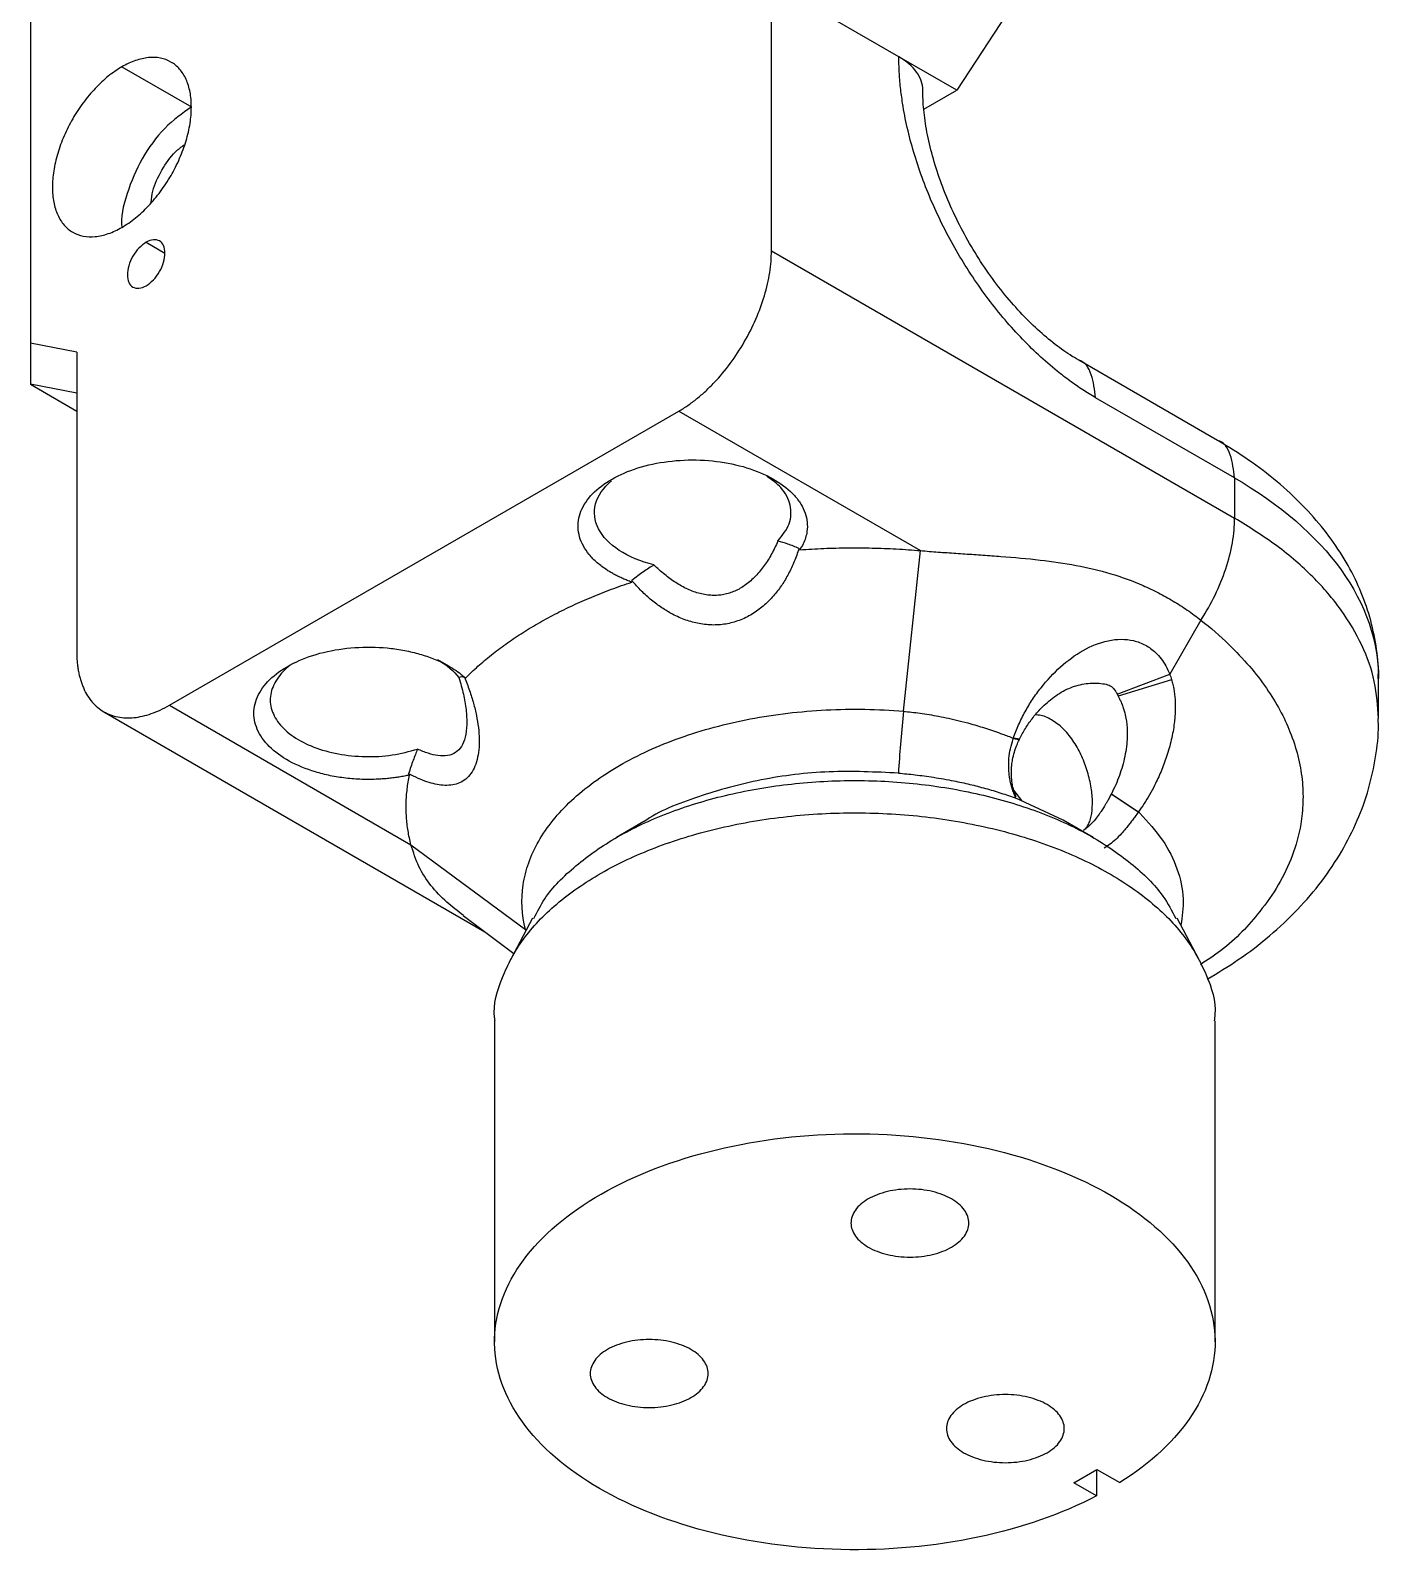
# Model space of a CAD drawing. Header units: millimetres. Extents: x 0 to 304, y 0 to 210.
# Drawn here: x 231.38 to 251.96, y 80.35 to 103.56 of the extents above; entities that cross this region are included whole.
import ezdxf

# ---------------------------------------------------------------- set-up
doc = ezdxf.new("R2010")
doc.units = ezdxf.units.MM

msp = doc.modelspace()

# ---------------------------------------------------------------- linework, layer by layer
at = {"color": 7, "linetype": 'Continuous', "lineweight": 25}
for p, q in [((231.3794, 114.7321), (231.3794, 98.7791)), ((242.6931, 100.1926), (242.6931, 104.8029)), ((244.6377, 103.1528), (243.0467, 104.0713)), ((246.3858, 103.958), (245.5216, 102.6425)), ((245.5216, 102.6425), (244.6377, 103.1528)), ((232.776, 102.9985), (233.8366, 102.3862)), ((245.0215, 102.3539), (245.5216, 102.6425)), ((233.1472, 100.3207), (233.4341, 100.1551)), ((242.6931, 100.1926), (249.7642, 96.1106)), ((232.0865, 98.643), (231.3794, 98.7791)), ((231.3794, 98.7791), (231.3794, 98.1524)), ((232.0865, 98.643), (232.0865, 94.0696)), ((249.5053, 97.2953), (247.384, 98.5199)), ((232.0865, 98.0163), (231.3794, 98.1524)), ((231.3794, 98.1524), (232.0865, 97.7442)), ((249.7642, 96.723), (247.6429, 97.9476)), ((233.5008, 93.2529), (241.2789, 97.7432)), ((241.2789, 97.7432), (244.9678, 95.6136)), ((249.7642, 96.723), (249.7642, 96.1106)), ((244.7092, 93.1606), (244.9678, 95.6136)), ((249.2493, 94.5531), (248.7731, 93.7269)), ((237.7789, 93.8447), (237.6021, 93.9468)), ((247.9715, 93.4214), (248.7731, 93.7269)), ((248.802, 93.643), (247.9875, 93.3919)), ((251.9609, 93.0491), (251.9609, 93.6615)), ((232.5008, 93.1539), (238.3182, 89.7956)), ((233.5008, 93.2529), (237.1896, 91.1234)), ((246.4762, 92.727), (246.3832, 92.7396)), ((246.4805, 92.7356), (246.3868, 92.7502)), ((246.4288, 91.8565), (246.391, 91.9547)), ((246.391, 91.9547), (246.509, 91.7967)), ((247.1484, 91.497), (246.4256, 91.8358)), ((248.2927, 91.6192), (247.8807, 91.8964)), ((247.8833, 91.9015), (248.2964, 91.6245)), ((240.7469, 91.4759), (240.3263, 91.233)), ((247.6056, 91.233), (247.1484, 91.497)), ((237.1896, 91.1234), (238.9383, 89.8292)), ((237.9866, 90.0447), (238.7594, 89.4641)), ((239.0451, 90.0026), (238.7071, 89.3654)), ((249.2248, 89.3654), (248.8868, 90.0026)), ((238.4659, 88.4356), (238.4659, 83.5363)), ((249.4659, 83.5363), (249.4659, 88.4356)), ((247.3077, 81.3834), (247.6612, 81.5875)), ((247.6564, 81.5848), (247.6564, 81.1821)), ((247.6612, 81.5875), (248.0115, 81.3853)), ((247.6564, 81.1821), (247.3077, 81.3834))]:
    msp.add_line(p, q, dxfattribs=at)
for points, knots in [([(232.776, 102.9985), (232.8454, 103.0386), (232.9843, 103.1034), (233.1844, 103.1481), (233.3692, 103.1415), (233.5306, 103.0809), (233.6639, 102.9714), (233.762, 102.8146), (233.8233, 102.6189), (233.8433, 102.3899), (233.8233, 102.1378), (233.7621, 101.8714), (233.6639, 101.6012), (233.5307, 101.3379), (233.3693, 101.0909), (233.1845, 100.8709), (232.9843, 100.6845), (232.776, 100.5412), (232.5677, 100.444), (232.3676, 100.3992), (232.1827, 100.4058), (232.0213, 100.4665), (231.8881, 100.576), (231.7899, 100.7327), (231.7286, 100.9284), (231.7087, 101.1575), (231.7286, 101.4096), (231.7899, 101.676), (231.888, 101.9462), (232.0212, 102.2094), (232.1826, 102.4565), (232.3675, 102.6765), (232.5676, 102.8629), (232.7065, 102.9584), (232.776, 102.9985)], [0, 0, 0, 0, 0.0312424, 0.0624997, 0.0937349, 0.1249997, 0.1562349, 0.1874997, 0.2187349, 0.2499997, 0.2812349, 0.3124997, 0.3437349, 0.3749997, 0.4062349, 0.4374997, 0.4687349, 0.4999997, 0.5312349, 0.5624997, 0.5937349, 0.6249997, 0.6562349, 0.6874997, 0.7187349, 0.7499997, 0.7812349, 0.8124997, 0.8437349, 0.8749997, 0.9062349, 0.9374997, 0.9687424, 1, 1, 1, 1]), ([(247.6429, 97.9476), (247.6101, 97.9669), (247.5445, 98.0055), (247.4462, 98.068), (247.3483, 98.1337), (247.2507, 98.2031), (247.1534, 98.2759), (246.9921, 98.4029), (246.7691, 98.596), (246.4911, 98.8716), (246.224, 99.1715), (245.8865, 99.6001), (245.5041, 100.1828), (245.1906, 100.8053), (244.9882, 101.3118), (244.862, 101.6931), (244.7624, 102.0717), (244.6986, 102.4028), (244.6614, 102.6858), (244.6414, 102.9235), (244.6389, 103.0763), (244.6377, 103.1528)], [0, 0, 0, 0, 0.0208771, 0.0417118, 0.0625263, 0.0833432, 0.1041847, 0.1250733, 0.187567, 0.2501021, 0.3125958, 0.3751308, 0.5000083, 0.6248857, 0.6873794, 0.7499144, 0.8124081, 0.8749432, 0.9166495, 0.9582753, 1, 1, 1, 1]), ([(245.0038, 102.6425), (245.0038, 102.737), (244.9713, 102.8314), (244.846, 103.006), (244.7534, 103.086), (244.6377, 103.1528)], [0, 0, 0, 0, 0.5, 0.5, 1, 1, 1, 1]), ([(247.384, 98.5199), (247.3404, 98.546), (247.2135, 98.622), (246.9915, 98.7822), (246.7222, 99.0135), (246.4526, 99.2864), (246.1902, 99.5957), (245.9418, 99.936), (245.7139, 100.3), (245.5117, 100.6801), (245.3399, 101.0673), (245.2018, 101.4526), (245.0993, 101.8266), (245.0335, 102.1794), (245.0067, 102.4499), (245.0045, 102.5953), (245.0038, 102.6425)], [0, 0, 0, 0, 0.0390455, 0.1136666, 0.189164, 0.2656504, 0.3429827, 0.4209534, 0.4993284, 0.5778643, 0.6562761, 0.7342793, 0.8116383, 0.8881387, 0.9636157, 1, 1, 1, 1]), ([(233.8366, 102.3862), (233.6981, 102.2878), (233.421, 102.0911), (233.0638, 101.601), (232.8437, 101.0716), (232.7491, 100.6897), (232.776, 100.549), (232.776, 100.5489)], [0, 0, 0, 0, 0.2499745, 0.4999489, 0.7499234, 0.9998979, 1, 1, 1, 1]), ([(233.2215, 100.9299), (233.2279, 100.9872), (233.2455, 101.1468), (233.3783, 101.426), (233.5537, 101.6807), (233.6831, 101.7757), (233.7295, 101.8098)], [0, 0, 0, 0, 0.1795774, 0.5000434, 0.8205094, 1, 1, 1, 1]), ([(241.2789, 97.7432), (241.3023, 97.757), (241.3488, 97.7846), (241.4181, 97.8307), (241.4869, 97.88), (241.5549, 97.9329), (241.6223, 97.9893), (241.6891, 98.0493), (241.7551, 98.1127), (241.8847, 98.2453), (242.07, 98.4658), (242.2851, 98.7951), (242.4628, 99.1461), (242.572, 99.4468), (242.6347, 99.6842), (242.6683, 99.8591), (242.6893, 100.0298), (242.6919, 100.1382), (242.6931, 100.1926)], [0, 0, 0, 0, 0.03153262, 0.06284015, 0.09399766, 0.12508127, 0.15616768, 0.18733354, 0.21865493, 0.2502068, 0.37507726, 0.5000366, 0.62490706, 0.7498664, 0.81268897, 0.87491107, 0.93714432, 1, 1, 1, 1]), ([(247.6429, 97.9476), (247.6278, 98.0695), (247.5975, 98.3133), (247.4796, 98.5013), (247.384, 98.5199), (247.3839, 98.5199)], [0, 0, 0, 0, 0.499949, 0.9998979, 1, 1, 1, 1]), ([(251.9552, 93.6584), (251.9569, 93.6963), (251.9656, 93.883), (251.9213, 94.218), (251.8215, 94.6556), (251.6602, 95.0813), (251.4445, 95.4934), (251.1734, 95.8902), (250.8476, 96.2696), (250.4682, 96.6289), (250.0428, 96.9602), (249.7108, 97.1757), (249.5277, 97.2822), (249.5053, 97.2953)], [0, 0, 0, 0, 0.0259411, 0.127759, 0.2293944, 0.3317092, 0.4355447, 0.5415486, 0.6500744, 0.761105, 0.8742606, 0.9845654, 1, 1, 1, 1]), ([(249.7642, 96.723), (249.7491, 96.8449), (249.7189, 97.0887), (249.6009, 97.2767), (249.5053, 97.2953), (249.5053, 97.2953)], [0, 0, 0, 0, 0.4999489, 0.9998979, 1, 1, 1, 1]), ([(240.5597, 95.1326), (240.5366, 95.1412), (240.4904, 95.1585), (240.4241, 95.1866), (240.3601, 95.2164), (240.2986, 95.2479), (240.2397, 95.2811), (240.146, 95.3391), (240.0281, 95.4272), (239.9063, 95.5516), (239.8155, 95.6847), (239.7395, 95.8698), (239.7303, 96.1102), (239.8591, 96.3885), (240.117, 96.6351), (240.4838, 96.8305), (240.9303, 96.9591), (241.4212, 97.0108), (241.9176, 96.9816), (242.3803, 96.8736), (242.7725, 96.6956), (243.015, 96.5002), (243.1466, 96.3257), (243.2123, 96.1879), (243.2441, 96.0461), (243.2411, 95.9189), (243.2159, 95.8089), (243.18, 95.716), (243.1434, 95.6562), (243.1251, 95.6263)], [0, 0, 0, 0, 0.0104738, 0.0209031, 0.0313111, 0.0417211, 0.0521562, 0.0626398, 0.093919, 0.1252335, 0.1565127, 0.1878271, 0.2502634, 0.3126997, 0.3751359, 0.4375722, 0.5000085, 0.5624447, 0.624881, 0.6873173, 0.7497535, 0.8121898, 0.8434691, 0.8747835, 0.9060627, 0.9373771, 0.9582747, 0.9790868, 1, 1, 1, 1]), ([(240.8997, 95.3962), (240.6974, 95.4463), (240.5147, 95.5225), (240.2226, 95.7127), (240.1135, 95.8265), (239.9897, 96.0704), (239.9751, 96.2002), (240.0431, 96.4513), (240.1257, 96.5724), (240.2491, 96.6776)], [0, 0, 0, 0, 0.25, 0.25, 0.5, 0.5, 0.75, 0.75, 1, 1, 1, 1]), ([(242.7913, 95.7602), (242.8595, 95.8466), (242.9959, 96.0193), (243.0005, 96.3071), (242.8816, 96.5627), (242.7013, 96.6911), (242.6244, 96.7458)], [0, 0, 0, 0, 0.26705817, 0.53411634, 0.80117451, 1, 1, 1, 1]), ([(249.7642, 96.723), (250.4584, 96.3223), (251.0143, 95.842), (251.7657, 94.7948), (251.9609, 94.2282), (251.9609, 93.6615)], [0, 0, 0, 0, 0.5, 0.5, 1, 1, 1, 1]), ([(249.2493, 94.5531), (249.4097, 94.7982), (249.5404, 95.0676), (249.7177, 95.604), (249.7642, 95.8707), (249.7642, 96.1106)], [0, 0, 0, 0, 0.5, 0.5, 1, 1, 1, 1]), ([(251.9608, 93.05), (251.9484, 93.2386), (251.9237, 93.6162), (251.7244, 94.1728), (251.4105, 94.7109), (250.9735, 95.2195), (250.4322, 95.6947), (249.9869, 95.972), (249.7642, 96.1106)], [0, 0, 0, 0, 0.1664321, 0.3331456, 0.4998592, 0.6665728, 0.8332864, 1, 1, 1, 1]), ([(243.1137, 95.6476), (243.1024, 95.6131), (243.0801, 95.5449), (243.0417, 95.4459), (243.0001, 95.3513), (242.9551, 95.2611), (242.9068, 95.1751), (242.8552, 95.0934), (242.8004, 95.0159), (242.7158, 94.9091), (242.5944, 94.7825), (242.421, 94.6516), (242.23, 94.5525), (242.0225, 94.4913), (241.8071, 94.4711), (241.5926, 94.4922), (241.3822, 94.5492), (241.1921, 94.6345), (241.0178, 94.7391), (240.859, 94.8579), (240.7042, 94.9967), (240.609, 95.1021), (240.5601, 95.1562)], [0, 0, 0, 0, 0.0325032, 0.0641317, 0.0949548, 0.1250471, 0.1544879, 0.183362, 0.2117592, 0.2397742, 0.305926, 0.3692591, 0.4354662, 0.5000349, 0.5645964, 0.6308108, 0.694137, 0.7602957, 0.8166852, 0.8749807, 0.9358803, 1, 1, 1, 1]), ([(242.7913, 95.7602), (242.7764, 95.7263), (242.747, 95.6591), (242.6969, 95.5626), (242.6432, 95.4711), (242.585, 95.3842), (242.5214, 95.3019), (242.4524, 95.2243), (242.3785, 95.1532), (242.3005, 95.0908), (242.2197, 95.0381), (242.1369, 94.9955), (242.0522, 94.9632), (241.9657, 94.9412), (241.8774, 94.9296), (241.7873, 94.9282), (241.6954, 94.9372), (241.6019, 94.9564), (241.5074, 94.9856), (241.4134, 95.0244), (241.3214, 95.0709), (241.2324, 95.124), (241.1464, 95.1831), (241.0624, 95.2481), (240.9795, 95.319), (240.9265, 95.3703), (240.8997, 95.3962)], [0, 0, 0, 0, 0.0456926, 0.0904799, 0.1340631, 0.1766492, 0.2196388, 0.2626766, 0.3051965, 0.3467008, 0.3866463, 0.4252193, 0.4628497, 0.5, 0.5371503, 0.5747807, 0.6133537, 0.6532992, 0.6948035, 0.7373234, 0.7803612, 0.8233508, 0.8659369, 0.9095201, 0.9543074, 1, 1, 1, 1]), ([(243.1137, 95.6476), (243.0571, 95.671), (242.9516, 95.7146), (242.842, 95.7458), (242.7913, 95.7602)], [0, 0, 0, 0, 0.5364195, 1, 1, 1, 1]), ([(243.1251, 95.6263), (243.1866, 95.6304), (243.3093, 95.6386), (243.4939, 95.6473), (243.6784, 95.6533), (243.8628, 95.6563), (244.0472, 95.6565), (244.2315, 95.6538), (244.4157, 95.6482), (244.5999, 95.6397), (244.7841, 95.6285), (244.9065, 95.6186), (244.9678, 95.6136)], [0, 0, 0, 0, 0.100439, 0.2005857, 0.3005128, 0.4002931, 0.5, 0.5997069, 0.6994872, 0.7994143, 0.899561, 1, 1, 1, 1]), ([(240.8997, 95.3962), (240.8734, 95.3798), (240.8188, 95.3456), (240.7361, 95.2889), (240.6488, 95.2257), (240.5903, 95.1799), (240.5601, 95.1562)], [0, 0, 0, 0, 0.22291357, 0.46358806, 0.72246151, 1, 1, 1, 1]), ([(244.9678, 95.6136), (245.0127, 95.6099), (245.103, 95.6024), (245.2384, 95.5922), (245.3743, 95.5825), (245.5107, 95.5732), (245.6476, 95.5641), (245.7848, 95.5549), (245.9223, 95.5456), (246.0601, 95.5359), (246.3556, 95.5139), (246.7919, 95.4757), (247.3514, 95.3956), (247.8765, 95.2713), (248.2889, 95.1203), (248.6013, 94.9718), (248.8268, 94.8464), (249.0442, 94.7081), (249.1809, 94.6048), (249.2493, 94.5531)], [0, 0, 0, 0, 0.02677771, 0.05378956, 0.08104664, 0.10855972, 0.13633928, 0.16439551, 0.19273829, 0.2213772, 0.25032154, 0.37852832, 0.50244433, 0.62782645, 0.75198684, 0.81406185, 0.87597812, 0.93790206, 1, 1, 1, 1]), ([(238.0229, 93.6681), (238.0535, 93.6984), (238.1146, 93.7589), (238.2114, 93.8478), (238.3117, 93.935), (238.4159, 94.0206), (238.524, 94.1044), (238.6359, 94.1866), (238.7516, 94.2671), (238.8712, 94.3459), (238.9946, 94.4229), (239.1639, 94.5233), (239.3837, 94.6437), (239.6598, 94.7797), (239.9479, 94.9067), (240.247, 95.0255), (240.4553, 95.0968), (240.5597, 95.1326)], [0, 0, 0, 0, 0.0502068, 0.1002744, 0.1502376, 0.2001316, 0.2499917, 0.2998534, 0.349752, 0.3997228, 0.449801, 0.5000215, 0.6002875, 0.700136, 0.799849, 0.8997097, 1, 1, 1, 1]), ([(246.3868, 92.7502), (246.399, 92.7843), (246.4236, 92.8528), (246.4662, 92.9543), (246.5135, 93.0554), (246.5819, 93.1865), (246.6777, 93.3449), (246.8501, 93.5826), (247.1004, 93.8506), (247.4466, 94.1067), (247.77, 94.2375), (248.0323, 94.2678), (248.2261, 94.2467), (248.4052, 94.1794), (248.5436, 94.0783), (248.6445, 93.9654), (248.7179, 93.8543), (248.7545, 93.7697), (248.7731, 93.7269)], [0, 0, 0, 0, 0.0299153, 0.0601718, 0.0908572, 0.1220613, 0.1823596, 0.2439025, 0.3660848, 0.4891358, 0.6141266, 0.6790245, 0.7421033, 0.8069126, 0.8716727, 0.9137402, 0.9563459, 1, 1, 1, 1]), ([(232.0865, 94.0696), (232.0869, 94.0428), (232.0875, 93.9895), (232.0927, 93.9124), (232.1011, 93.8379), (232.1129, 93.7661), (232.128, 93.697), (232.1466, 93.6306), (232.1685, 93.567), (232.2185, 93.4462), (232.3169, 93.289), (232.4944, 93.1431), (232.7096, 93.0622), (232.9154, 93.0549), (233.0897, 93.0831), (233.2243, 93.122), (233.3616, 93.177), (233.4542, 93.2275), (233.5008, 93.2529)], [0, 0, 0, 0, 0.0315326, 0.0628402, 0.0939977, 0.1250813, 0.1561677, 0.1873335, 0.2186549, 0.2502068, 0.3750773, 0.5000366, 0.6249071, 0.7498664, 0.812689, 0.8749111, 0.9371443, 1, 1, 1, 1]), ([(237.1677, 92.1871), (237.1419, 92.1816), (237.0903, 92.1707), (237.0115, 92.1569), (236.9318, 92.1452), (236.8513, 92.1358), (236.7699, 92.1285), (236.6334, 92.12), (236.4406, 92.1184), (236.195, 92.1368), (235.9562, 92.1747), (235.654, 92.2507), (235.3153, 92.3907), (235.007, 92.6171), (234.82, 92.8842), (234.7693, 93.1708), (234.8589, 93.4542), (235.0818, 93.712), (235.4202, 93.9237), (235.8474, 94.0726), (236.3294, 94.1469), (236.7457, 94.1416), (237.0665, 94.0978), (237.2969, 94.0454), (237.5125, 93.975), (237.6869, 93.8973), (237.8242, 93.8197), (237.9315, 93.7473), (237.9924, 93.6946), (238.0229, 93.6681)], [0, 0, 0, 0, 0.0104738, 0.0209031, 0.0313111, 0.0417211, 0.0521562, 0.0626398, 0.093919, 0.1252335, 0.1565127, 0.1878271, 0.2502634, 0.3126997, 0.3751359, 0.4375722, 0.5000085, 0.5624447, 0.624881, 0.6873173, 0.7497535, 0.8121898, 0.8434691, 0.8747835, 0.9060627, 0.9373771, 0.9582747, 0.9790868, 1, 1, 1, 1]), ([(249.6732, 94.185), (249.7825, 94.0737), (249.9972, 93.8552), (250.2548, 93.5168), (250.4609, 93.1823), (250.6225, 92.8373), (250.7375, 92.4835), (250.8019, 92.123), (250.815, 91.7741), (250.7761, 91.3834), (250.6609, 90.9589), (250.4474, 90.5122), (250.1008, 90.0213), (249.7137, 89.6034), (249.3471, 89.3623), (249.241, 89.2926)], [0, 0, 0, 0, 0.0710236, 0.1395371, 0.2055962, 0.2692576, 0.3398545, 0.4082595, 0.4745428, 0.5387741, 0.6327687, 0.7225274, 0.8082474, 0.944501, 1, 1, 1, 1]), ([(235.4251, 93.907), (235.4106, 93.8996), (235.2926, 93.8388), (235.1525, 93.6812), (235.0337, 93.4505), (235.0385, 93.2064), (235.1566, 92.9734), (235.3817, 92.7678), (235.6956, 92.6059), (236.0749, 92.4996), (236.4888, 92.4586), (236.911, 92.4808), (237.1632, 92.5496), (237.2893, 92.584)], [0, 0, 0, 0, 0.0137822, 0.112404, 0.2110258, 0.3096476, 0.4082693, 0.5068911, 0.6055129, 0.7041347, 0.8027564, 0.9013782, 1, 1, 1, 1]), ([(238.0044, 93.6808), (238.0184, 93.6466), (238.046, 93.579), (238.0828, 93.4783), (238.1155, 93.38), (238.144, 93.284), (238.1683, 93.1904), (238.196, 93.0655), (238.221, 92.9129), (238.2342, 92.7354), (238.2286, 92.5705), (238.2025, 92.4202), (238.157, 92.2895), (238.0688, 92.1485), (237.9454, 92.0623), (237.7984, 92.0294), (237.6815, 92.0288), (237.5589, 92.0473), (237.4322, 92.0828), (237.2965, 92.1349), (237.2017, 92.1824), (237.1532, 92.2067)], [0, 0, 0, 0, 0.032941, 0.0649543, 0.0961118, 0.126491, 0.1561751, 0.1852531, 0.2459432, 0.3038477, 0.3627588, 0.4205991, 0.4792825, 0.5373186, 0.6537792, 0.7104429, 0.7698265, 0.8240912, 0.8801512, 0.9386091, 1, 1, 1, 1]), ([(237.9198, 93.676), (237.9476, 93.5904), (237.971, 93.5054), (238.0077, 93.3434), (238.0214, 93.2644), (238.039, 93.1073), (238.0429, 93.0303), (238.0384, 92.8882), (238.0299, 92.8238), (238.0023, 92.7116), (237.9833, 92.664), (237.9355, 92.586), (237.9059, 92.5542), (237.8356, 92.5065), (237.7948, 92.4907), (237.7036, 92.4761), (237.6535, 92.4769), (237.6019, 92.484)], [0, 0, 0, 0, 0.125, 0.125, 0.25, 0.25, 0.375, 0.375, 0.5, 0.5, 0.625, 0.625, 0.75, 0.75, 0.875, 0.875, 1, 1, 1, 1]), ([(238.0044, 93.6808), (237.9883, 93.6833), (237.9584, 93.6878), (237.932, 93.6797), (237.9198, 93.676)], [0, 0, 0, 0, 0.5366432, 1, 1, 1, 1]), ([(246.4805, 92.7356), (246.4943, 92.763), (246.5221, 92.8179), (246.5687, 92.8974), (246.6188, 92.9744), (246.6726, 93.0487), (246.7298, 93.1197), (246.8273, 93.2289), (246.9797, 93.368), (247.1617, 93.4821), (247.3175, 93.5447), (247.4367, 93.576), (247.5528, 93.5905), (247.6679, 93.5908), (247.7741, 93.5823), (247.8722, 93.5542), (247.9195, 93.5086), (247.9493, 93.4635), (247.9629, 93.4377), (247.9715, 93.4214)], [0, 0, 0, 0, 0.0443426, 0.0888187, 0.1334006, 0.1780472, 0.2227042, 0.2673036, 0.3942179, 0.5306188, 0.5964479, 0.6607964, 0.7291298, 0.784528, 0.8432773, 0.894277, 0.9446664, 0.9651879, 1, 1, 1, 1]), ([(248.802, 93.643), (248.8089, 93.6186), (248.8228, 93.5696), (248.838, 93.493), (248.8494, 93.4138), (248.8565, 93.3319), (248.8595, 93.2473), (248.8583, 93.1603), (248.8529, 93.0707), (248.8379, 92.9255), (248.8016, 92.7236), (248.7318, 92.4772), (248.6448, 92.2445), (248.5548, 92.0502), (248.4663, 91.8869), (248.3843, 91.7512), (248.3254, 91.6664), (248.2963, 91.6246)], [0, 0, 0, 0, 0.0382568, 0.0769841, 0.1162796, 0.1562376, 0.1969488, 0.2384994, 0.2809713, 0.324442, 0.4442945, 0.5662195, 0.6760505, 0.7831288, 0.8573918, 0.9295488, 1, 1, 1, 1]), ([(248.7731, 93.7269), (248.7783, 93.7131), (248.7887, 93.6856), (248.7976, 93.6572), (248.802, 93.643)], [0, 0, 0, 0, 0.5001687, 1, 1, 1, 1]), ([(247.9875, 93.3919), (247.9942, 93.3785), (248.0094, 93.3483), (248.0342, 93.2948), (248.0661, 93.2146), (248.1042, 93.0872), (248.1322, 92.8844), (248.1203, 92.6188), (248.0687, 92.3734), (248.0062, 92.1802), (247.9507, 92.0386), (247.9059, 91.9474), (247.8833, 91.9015)], [0, 0, 0, 0, 0.034489, 0.0773894, 0.1295712, 0.2185611, 0.3499371, 0.5322814, 0.7211126, 0.8127262, 0.9057531, 1, 1, 1, 1]), ([(247.9715, 93.4214), (247.974, 93.4167), (247.9791, 93.4069), (247.9846, 93.397), (247.9875, 93.3919)], [0, 0, 0, 0, 0.4899158, 1, 1, 1, 1]), ([(238.9383, 89.8292), (238.8806, 90.0547), (238.8686, 90.284), (238.9366, 90.7381), (239.0167, 90.9629), (239.2645, 91.3957), (239.4323, 91.6037), (239.8466, 91.9917), (240.0931, 92.1717), (240.6514, 92.494), (240.9632, 92.6363), (241.6354, 92.8755), (241.9957, 92.9723), (242.7454, 93.1154), (243.1347, 93.1616), (243.9214, 93.2009), (244.3187, 93.194), (244.7092, 93.1606)], [0, 0, 0, 0, 0.125, 0.125, 0.25, 0.25, 0.375, 0.375, 0.5, 0.5, 0.625, 0.625, 0.75, 0.75, 0.875, 0.875, 1, 1, 1, 1]), ([(244.7092, 93.1606), (244.75, 93.1568), (244.8346, 93.1489), (244.9649, 93.1322), (245.1032, 93.1114), (245.2489, 93.0855), (245.4016, 93.0544), (245.5653, 93.0163), (245.7591, 92.9649), (245.9816, 92.8977), (246.1981, 92.8235), (246.332, 92.7714), (246.3868, 92.7502)], [0, 0, 0, 0, 0.0678631, 0.140893, 0.2190714, 0.3023707, 0.3907553, 0.4841811, 0.5910688, 0.7384144, 0.893006, 1, 1, 1, 1]), ([(247.5831, 91.6025), (247.5889, 91.6651), (247.6006, 91.7907), (247.5741, 92.0225), (247.5157, 92.2646), (247.4232, 92.5041), (247.2988, 92.7229), (247.1454, 92.907), (246.9713, 93.0365), (246.8291, 93.1027), (246.7519, 93.1042), (246.7342, 93.1046)], [0, 0, 0, 0, 0.1193497, 0.2395312, 0.3623436, 0.4815637, 0.6020335, 0.7248702, 0.8445408, 0.9642483, 1, 1, 1, 1]), ([(249.3443, 89.0711), (249.5056, 89.1681), (249.8434, 89.3711), (250.3046, 89.7279), (250.7319, 90.1277), (251.1002, 90.5591), (251.4057, 91.0146), (251.645, 91.4875), (251.8193, 91.9712), (251.9226, 92.4594), (251.9666, 92.821), (251.9575, 93.0167), (251.9559, 93.0502)], [0, 0, 0, 0, 0.10749915, 0.22505431, 0.34145921, 0.45563041, 0.56671306, 0.67434138, 0.77865665, 0.88015519, 0.97952041, 1, 1, 1, 1]), ([(246.4147, 91.8605), (246.4051, 91.8836), (246.386, 91.9299), (246.3626, 92.0013), (246.3434, 92.0741), (246.3289, 92.1484), (246.3192, 92.224), (246.313, 92.3222), (246.3172, 92.4448), (246.3389, 92.5925), (246.3682, 92.6897), (246.3832, 92.7396)], [0, 0, 0, 0, 0.0837285, 0.1671897, 0.2506996, 0.3345677, 0.4190941, 0.5045675, 0.6619843, 0.8266614, 1, 1, 1, 1]), ([(246.391, 91.9547), (246.3855, 91.9766), (246.3748, 92.0201), (246.3641, 92.0862), (246.3574, 92.1521), (246.3551, 92.2175), (246.3567, 92.2818), (246.3627, 92.3502), (246.3759, 92.4361), (246.4005, 92.5361), (246.435, 92.6362), (246.4622, 92.6962), (246.474, 92.7224)], [0, 0, 0, 0, 0.0859598, 0.1707889, 0.2545539, 0.337317, 0.4190976, 0.4988888, 0.5978873, 0.7489996, 0.8902757, 1, 1, 1, 1]), ([(237.2893, 92.584), (237.2782, 92.5568), (237.2551, 92.5002), (237.2214, 92.4099), (237.1868, 92.3115), (237.1646, 92.2424), (237.1532, 92.2067)], [0, 0, 0, 0, 0.22288137, 0.46354654, 0.72243119, 1, 1, 1, 1]), ([(237.6019, 92.4838), (237.5538, 92.4905), (237.5053, 92.5024), (237.4013, 92.536), (237.346, 92.5579), (237.2893, 92.584)], [0, 0, 0, 0, 0.5, 0.5, 1, 1, 1, 1]), ([(237.1896, 91.1234), (237.181, 91.1588), (237.1639, 91.2294), (237.1444, 91.3358), (237.1297, 91.4421), (237.12, 91.5484), (237.1153, 91.6548), (237.1156, 91.7613), (237.1209, 91.8677), (237.1313, 91.9742), (237.1464, 92.0808), (237.1606, 92.1517), (237.1677, 92.1871)], [0, 0, 0, 0, 0.100439, 0.2005857, 0.3005128, 0.4002931, 0.5, 0.5997069, 0.6994872, 0.7994143, 0.899561, 1, 1, 1, 1]), ([(244.6341, 92.2173), (244.2809, 92.2335), (243.5747, 92.2658), (242.521, 92.1361), (241.5711, 91.8689), (240.9661, 91.636), (240.7471, 91.476), (240.7469, 91.4759)], [0, 0, 0, 0, 0.2499548, 0.4999096, 0.7498644, 0.9998192, 1, 1, 1, 1]), ([(244.6353, 92.2733), (244.6348, 92.2642), (244.6339, 92.2454), (244.6342, 92.2266), (244.6344, 92.2169)], [0, 0, 0, 0, 0.4843295, 1, 1, 1, 1]), ([(244.6344, 92.2169), (244.6755, 92.2132), (244.7604, 92.2056), (244.8908, 92.1913), (245.0282, 92.174), (245.1723, 92.1531), (245.3231, 92.1282), (245.5079, 92.0934), (245.7225, 92.0465), (245.9625, 91.9845), (246.1984, 91.9141), (246.35, 91.86), (246.4262, 91.8329)], [0, 0, 0, 0, 0.064261, 0.1326262, 0.2051736, 0.2819834, 0.3631381, 0.4487218, 0.5845139, 0.7209128, 0.8597381, 1, 1, 1, 1]), ([(239.0678, 89.9984), (239.1177, 90.0997), (239.2584, 90.3852), (239.6879, 90.8116), (240.3198, 91.2566), (241.0963, 91.6209), (241.9774, 91.8929), (242.9332, 92.062), (243.9272, 92.122), (244.9228, 92.0706), (245.8828, 91.9098), (246.7709, 91.6454), (247.5565, 91.2878), (248.2007, 90.8484), (248.6517, 90.4123), (248.806, 90.1136), (248.8654, 89.9985)], [0, 0, 0, 0, 0.0417177, 0.1176086, 0.1934994, 0.2693903, 0.3452812, 0.421172, 0.4970629, 0.5729537, 0.6488446, 0.7247355, 0.8006263, 0.8765172, 0.952408, 1, 1, 1, 1]), ([(247.8796, 91.8943), (247.8691, 91.8743), (247.8496, 91.837), (247.8214, 91.7862), (247.7815, 91.7175), (247.7404, 91.6513), (247.6873, 91.576), (247.6331, 91.5047), (247.5548, 91.4169), (247.4916, 91.3675), (247.4568, 91.3403)], [0, 0, 0, 0, 0.0881234, 0.1642138, 0.2284971, 0.403163, 0.4776417, 0.6103801, 0.7857528, 1, 1, 1, 1]), ([(238.4736, 88.4359), (238.4711, 88.4525), (238.4376, 88.6728), (238.566, 89.0997), (238.8707, 89.6878), (239.3875, 90.2298), (240.0694, 90.7046), (240.8983, 91.0948), (241.8413, 91.3857), (242.8637, 91.5665), (243.9272, 91.6305), (244.9922, 91.5751), (246.0189, 91.4026), (246.9689, 91.1193), (247.8071, 90.7358), (248.5006, 90.2665), (249.0299, 89.7288), (249.3509, 89.1432), (249.4889, 88.7026), (249.4569, 88.4674), (249.4526, 88.4361)], [0, 0, 0, 0, 0.0049997, 0.0665969, 0.1281941, 0.1897913, 0.2513885, 0.3129857, 0.3745829, 0.4361801, 0.4977773, 0.5593745, 0.6209717, 0.6825689, 0.7441661, 0.8057633, 0.8673605, 0.9289577, 0.9905549, 1, 1, 1, 1]), ([(247.4568, 91.3403), (247.4647, 91.347), (247.4805, 91.3605), (247.5016, 91.385), (247.5206, 91.4128), (247.5432, 91.4546), (247.5666, 91.5147), (247.5776, 91.5733), (247.5831, 91.6025)], [0, 0, 0, 0, 0.124337, 0.2483445, 0.3725269, 0.4973866, 0.7488002, 1, 1, 1, 1]), ([(248.2926, 91.6192), (248.2775, 91.5983), (248.2477, 91.557), (248.2035, 91.4977), (248.1605, 91.4416), (248.1186, 91.3891), (248.0775, 91.34), (248.0211, 91.2765), (247.9494, 91.2035), (247.862, 91.1279), (247.8034, 91.0912), (247.774, 91.0729)], [0, 0, 0, 0, 0.0887823, 0.1749166, 0.2586084, 0.3400716, 0.41953, 0.4972197, 0.6663641, 0.8331451, 1, 1, 1, 1]), ([(248.3175, 91.6041), (248.4409, 91.4696), (248.6881, 91.2001), (248.9023, 90.7565), (249.0033, 90.3167), (248.9633, 90.0284), (248.9446, 89.8936)], [0, 0, 0, 0, 0.2567925, 0.5144539, 0.7730379, 1, 1, 1, 1]), ([(237.9901, 90.0453), (237.9031, 90.111), (237.7112, 90.2557), (237.4867, 90.497), (237.299, 90.7789), (237.2257, 91.0098), (237.1896, 91.1234)], [0, 0, 0, 0, 0.21951423, 0.48375155, 0.74588558, 1, 1, 1, 1]), ([(247.6564, 81.1821), (247.1303, 80.9073), (246.5112, 80.692), (245.1774, 80.4123), (244.4633, 80.3478), (243.0453, 80.3794), (242.3419, 80.4753), (241.0494, 80.8134), (240.4608, 81.0555), (239.4849, 81.6503), (239.0981, 82.0027), (238.5832, 82.7661), (238.4554, 83.1768), (238.4778, 83.9959), (238.6279, 84.404), (239.1841, 85.1577), (239.59, 85.5029), (240.5978, 86.0796), (241.1994, 86.3109), (242.5097, 86.6254), (243.218, 86.7085), (244.637, 86.7142), (245.3472, 86.6368), (246.665, 86.3329), (247.2721, 86.1066), (248.2938, 85.538), (248.708, 85.1961), (249.2824, 84.447), (249.4424, 84.0401), (249.4846, 83.2213), (249.3667, 82.8096), (248.8705, 82.0422), (248.4922, 81.6866), (248.0115, 81.3853)], [0, 0, 0, 0, 0.0625, 0.0625, 0.125, 0.125, 0.1875, 0.1875, 0.25, 0.25, 0.3125, 0.3125, 0.375, 0.375, 0.4375, 0.4375, 0.5, 0.5, 0.5625, 0.5625, 0.625, 0.625, 0.6875, 0.6875, 0.75, 0.75, 0.8125, 0.8125, 0.875, 0.875, 0.9375, 0.9375, 1, 1, 1, 1])]:
    msp.add_open_spline(points, degree=3, knots=knots, dxfattribs=at)
for points in [[(233.1472, 100.3207), (233.1848, 100.3424), (233.2599, 100.3685), (233.3554, 100.3499), (233.4192, 100.2765), (233.4416, 100.1594), (233.4192, 100.0163), (233.3554, 99.8692), (233.2599, 99.7404), (233.1472, 99.6495), (233.0345, 99.6103), (232.939, 99.6289), (232.8752, 99.7023), (232.8528, 99.8195), (232.8752, 99.9625), (232.939, 100.1096), (233.0345, 100.2384), (233.1096, 100.299), (233.1472, 100.3207)], [(243.1251, 95.6263), (243.1213, 95.6334), (243.1175, 95.6405), (243.1137, 95.6476)], [(240.5601, 95.1562), (240.5599, 95.1483), (240.5598, 95.1405), (240.5597, 95.1326)], [(249.2493, 94.5531), (249.4014, 94.4341), (249.5429, 94.3111), (249.6732, 94.185)], [(237.602, 93.9469), (237.7364, 93.8693), (237.8449, 93.7768), (237.9198, 93.676)], [(238.0229, 93.6681), (238.0167, 93.6724), (238.0105, 93.6766), (238.0044, 93.6808)], [(244.7092, 93.1606), (244.6783, 92.8676), (244.6533, 92.5657), (244.6353, 92.2733)], [(246.3833, 92.7396), (246.3844, 92.7431), (246.3856, 92.7466), (246.3868, 92.7502)], [(246.474, 92.7224), (246.4748, 92.7239), (246.4755, 92.7255), (246.4762, 92.727)], [(246.4762, 92.727), (246.4776, 92.7299), (246.479, 92.7327), (246.4805, 92.7356)], [(237.1532, 92.2067), (237.158, 92.2002), (237.1629, 92.1937), (237.1677, 92.1871)], [(246.4262, 91.8329), (246.4221, 91.8419), (246.418, 91.851), (246.414, 91.8601)], [(246.4256, 91.8358), (246.4258, 91.8348), (246.426, 91.8338), (246.4262, 91.8329)], [(247.8807, 91.8964), (247.8803, 91.8957), (247.88, 91.895), (247.8796, 91.8943)], [(247.8833, 91.9015), (247.8824, 91.8998), (247.8816, 91.8981), (247.8807, 91.8964)], [(248.2964, 91.6246), (248.2951, 91.6228), (248.2938, 91.621), (248.2926, 91.6193)], [(248.2964, 91.6245), (248.3035, 91.6177), (248.3105, 91.6109), (248.3175, 91.6041)], [(244.1707, 85.716), (244.254, 85.7641), (244.4537, 85.8411), (244.8071, 85.8817), (245.1605, 85.8411), (245.4601, 85.7255), (245.6602, 85.5526), (245.7305, 85.3486), (245.6602, 85.1446), (245.4601, 84.9716), (245.1605, 84.8561), (244.8071, 84.8155), (244.4537, 84.8561), (244.1541, 84.9716), (243.954, 85.1446), (243.8837, 85.3486), (243.954, 85.5526), (244.0874, 85.6679), (244.1707, 85.716)], [(240.1903, 83.4181), (240.2736, 83.4662), (240.4733, 83.5432), (240.8267, 83.5838), (241.1801, 83.5432), (241.4796, 83.4277), (241.6798, 83.2547), (241.7501, 83.0507), (241.6798, 82.8467), (241.4796, 82.6738), (241.1801, 82.5582), (240.8267, 82.5177), (240.4733, 82.5582), (240.1737, 82.6738), (239.9735, 82.8467), (239.9032, 83.0507), (239.9735, 83.2547), (240.107, 83.37), (240.1903, 83.4181)], [(245.6276, 82.5771), (245.7109, 82.6251), (245.9106, 82.7022), (246.264, 82.7428), (246.6174, 82.7022), (246.917, 82.5866), (247.1172, 82.4137), (247.1875, 82.2097), (247.1172, 82.0057), (246.917, 81.8327), (246.6174, 81.7172), (246.264, 81.6766), (245.9106, 81.7172), (245.6111, 81.8327), (245.4109, 82.0057), (245.3406, 82.2097), (245.4109, 82.4137), (245.5443, 82.529), (245.6276, 82.5771)]]:
    msp.add_open_spline(points, degree=3, dxfattribs=at)

doc.saveas('drawing.dxf')
